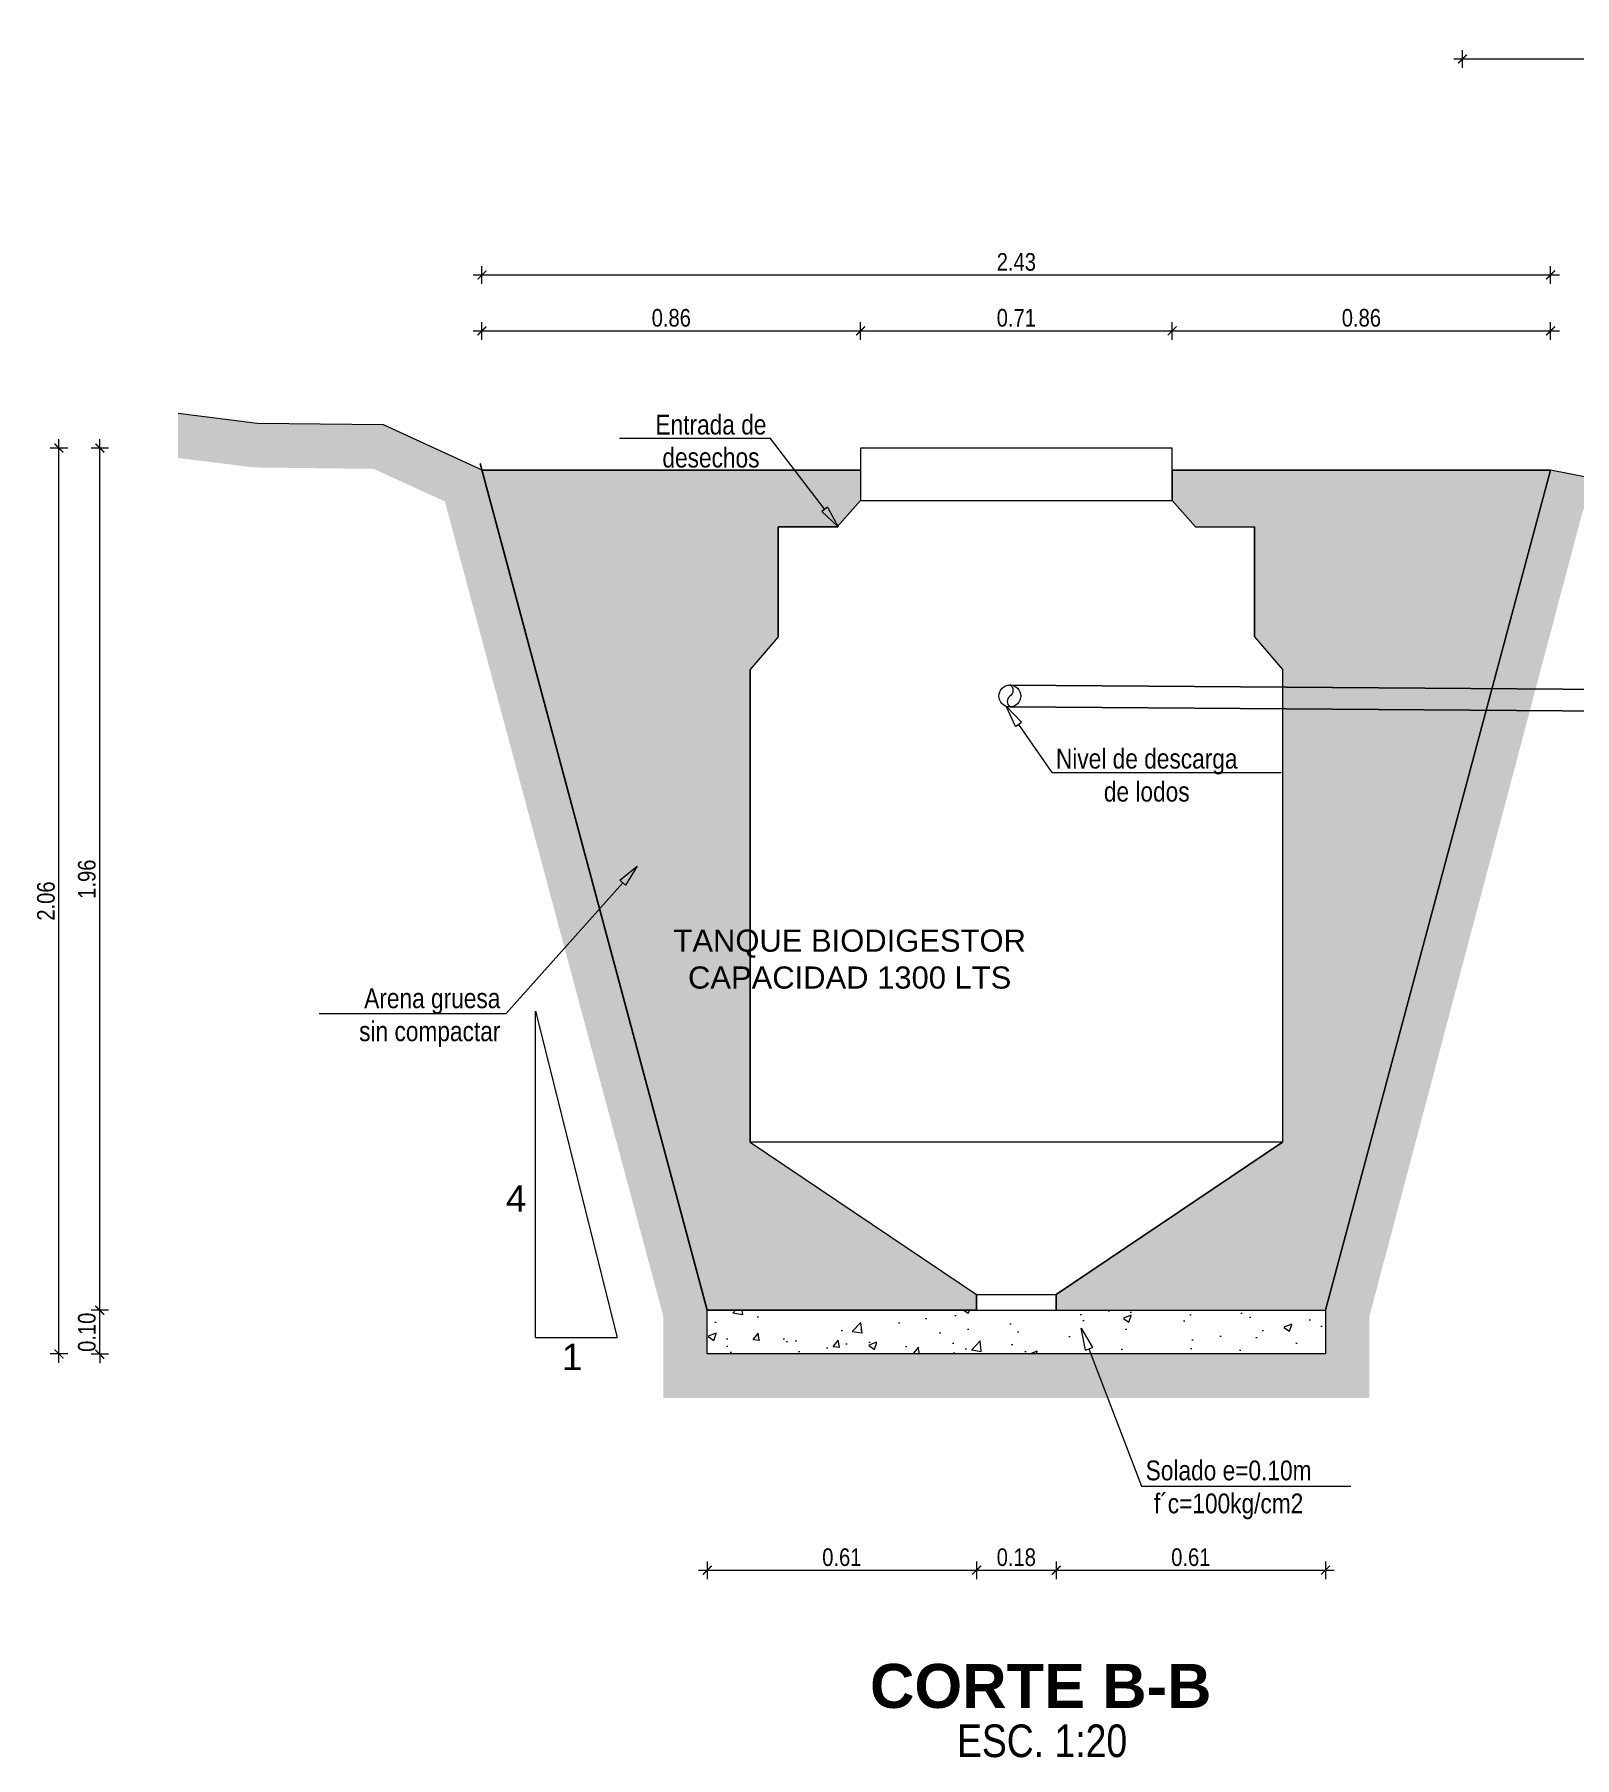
# Model space of a CAD drawing. Header units: metres. Extents: x 0 to 1843, y 1434 to 1492.
# Drawn here: x 1791.274 to 1794.773, y 1449.447 to 1453.364 of the extents above; entities that cross this region are included whole.
import ezdxf
from ezdxf import colors
from ezdxf.entities.mleader import LeaderData, LeaderLine
from ezdxf.enums import TextEntityAlignment as Align
from ezdxf.math import Vec2, Vec3

# ---------------------------------------------------------------- set-up
doc = ezdxf.new("R2010")
doc.units = ezdxf.units.M
doc.header["$LTSCALE"] = 0.005
for name, color, linetype, lineweight in [('-Acero techos', 252, 'Continuous', 13), ('-Achurado', 251, 'Continuous', 5), ('-Acotado', 251, 'Continuous', 5), ('-Terreno', 26, 'Continuous', 5), ('-Textos', 7, 'Continuous', 20), ('-Vista', 148, 'Continuous', 9), ('LETRA', 7, 'Continuous', 0)]:
    doc.layers.add(name, color=color, linetype=linetype, lineweight=lineweight)
for name, color, linetype in [('A_50_CotasExter', 7, 'Continuous'), ('G-TEXTOS-TITULOS', 4, 'Continuous'), ('PDF_Text', 7, 'Continuous')]:
    doc.layers.add(name, color=color, linetype=linetype)
doc.layers.add('PDF2_Geometry', color=9, linetype='Continuous', true_color=0x808080)
doc.layers.add("PDF_Tub. de desague 4''", color=7, linetype='Continuous', true_color=0x002595)
doc.styles.add('-Arial Narrow', font='ARIALN.TTF')
doc.styles.add('25-TITULO', font='arialbd.ttf', dxfattribs={"height": 0.1})
doc.styles.add('PDF Arial-BoldMT', font='arial.ttf')
doc.styles.get("Standard").update_dxf_attribs({"font": 'arial.ttf'})
doc.dimstyles.new('Esc 1_20n', dxfattribs={"dimscale": 0.02, "dimtxt": 2, "dimasz": 1, "dimexe": 1, "dimexo": 1, "dimgap": 0.45, "dimtad": 1, "dimtoh": 1, "dimzin": 3, "dimdsep": 46, "dimtxsty": '-Arial Narrow', "dimblk": 'ARCHTICK', "dimcen": 1, "dimdle": 1, "dimclrd": 7, "dimclre": 7, "dimclrt": 7, "dimadec": 0, "dimazin": 0, "dimtfac": 1, "dimtix": 1, "dimtmove": 1, "dimatfit": 2, "dimldrblk": 'ARCHTICK', "dimfxl": 1, "dimfxlon": 1, "dimtolj": 2, "dimlwd": 5, "dimlwe": 5, "dimarcsym": 0})

# ---------------------------------------------------------------- blocks, each defined once
blk = doc.blocks.new('_ClosedBlank')
at = {"color": 0, "linetype": 'ByBlock', "lineweight": -2}
for p, q in [((-1, 0.167), (0, 0)), ((-1, 0.167), (-1, -0.167)), ((0, 0), (-1, -0.167))]:
    blk.add_line(p, q, dxfattribs=at)
blk = doc.blocks.new('_ArchTick')
at = {"color": 0, "linetype": 'ByBlock', "const_width": 0.15}
blk.add_lwpolyline([(-0.5, -0.5), (0.5, 0.5)], dxfattribs=at)
blk = doc.blocks.new('*D439')
at = {"layer": 'A_50_CotasExter', "color": 7, "lineweight": 5, "ltscale": 0.005, "transparency": 16777216}
for p, q in [((1792.7824, 1449.8732), (1793.4344, 1449.8732)), ((1792.8024, 1449.8932), (1792.8024, 1449.8532)), ((1793.4144, 1449.8932), (1793.4144, 1449.8532))]:
    blk.add_line(p, q, dxfattribs=at)
at = {"layer": 'Defpoints', "color": 0, "ltscale": 0.005, "transparency": 16777216}
for p in [(1792.8024, 1450.4642), (1793.4144, 1450.4642), (1793.4144, 1449.8732)]:
    blk.add_point(p, dxfattribs=at)
at = {"layer": 'A_50_CotasExter', "color": 7, "lineweight": 5, "ltscale": 0.005, "transparency": 16777216, "xscale": 0.02, "yscale": 0.02, "zscale": 0.02}
for p, rotation in [((1792.8024, 1449.8732), 179.9999999999103), ((1793.4144, 1449.8732), 359.9999999999104)]:
    blk.add_blockref('_ArchTick', p, dxfattribs=dict(at, rotation=rotation))
at = {"layer": 'A_50_CotasExter', "color": 7, "ltscale": 0.005, "transparency": 16777216, "insert": (1793.1084, 1449.9026), "char_height": 0.04, "attachment_point": 5, "style": '-Arial Narrow'}
blk.add_mtext('\\A2;0.61', dxfattribs=at)
blk = doc.blocks.new('*D440')
at = {"layer": 'A_50_CotasExter', "color": 7, "lineweight": 5, "ltscale": 0.005, "transparency": 16777216}
for p, q in [((1793.3944, 1449.8732), (1793.6155, 1449.8732)), ((1793.4144, 1449.8932), (1793.4144, 1449.8532)), ((1793.5955, 1449.8932), (1793.5955, 1449.8532))]:
    blk.add_line(p, q, dxfattribs=at)
at = {"layer": 'Defpoints', "color": 0, "ltscale": 0.005, "transparency": 16777216}
for p in [(1793.4144, 1450.4642), (1793.5955, 1450.4642), (1793.5955, 1449.8732)]:
    blk.add_point(p, dxfattribs=at)
at = {"layer": 'A_50_CotasExter', "color": 7, "lineweight": 5, "ltscale": 0.005, "transparency": 16777216, "xscale": 0.02, "yscale": 0.02, "zscale": 0.02}
for p, rotation in [((1793.4144, 1449.8732), 179.9999999999103), ((1793.5955, 1449.8732), 359.9999999999104)]:
    blk.add_blockref('_ArchTick', p, dxfattribs=dict(at, rotation=rotation))
at = {"layer": 'A_50_CotasExter', "color": 7, "ltscale": 0.005, "transparency": 16777216, "insert": (1793.5049, 1449.9026), "char_height": 0.04, "attachment_point": 5, "style": '-Arial Narrow'}
blk.add_mtext('\\A2;0.18', dxfattribs=at)
blk = doc.blocks.new('*D441')
at = {"layer": 'A_50_CotasExter', "color": 7, "lineweight": 5, "ltscale": 0.005, "transparency": 16777216}
for p, q in [((1793.5755, 1449.8732), (1794.2275, 1449.8732)), ((1793.5955, 1449.8932), (1793.5955, 1449.8532)), ((1794.2075, 1449.8932), (1794.2075, 1449.8532))]:
    blk.add_line(p, q, dxfattribs=at)
at = {"layer": 'Defpoints', "color": 0, "ltscale": 0.005, "transparency": 16777216}
for p in [(1793.5955, 1450.4642), (1794.2075, 1450.4642), (1794.2075, 1449.8732)]:
    blk.add_point(p, dxfattribs=at)
at = {"layer": 'A_50_CotasExter', "color": 7, "lineweight": 5, "ltscale": 0.005, "transparency": 16777216, "xscale": 0.02, "yscale": 0.02, "zscale": 0.02}
for p, rotation in [((1793.5955, 1449.8732), 179.9999999999103), ((1794.2075, 1449.8732), 359.9999999999104)]:
    blk.add_blockref('_ArchTick', p, dxfattribs=dict(at, rotation=rotation))
at = {"layer": 'A_50_CotasExter', "color": 7, "ltscale": 0.005, "transparency": 16777216, "insert": (1793.9015, 1449.9026), "char_height": 0.04, "attachment_point": 5, "style": '-Arial Narrow'}
blk.add_mtext('\\A2;0.61', dxfattribs=at)
blk = doc.blocks.new('*D433')
at = {"layer": 'A_50_CotasExter', "color": 7, "lineweight": 5, "ltscale": 0.005, "transparency": 16777216}
for p, q in [((1792.2706, 1452.6906), (1793.1709, 1452.6906)), ((1792.2906, 1452.6706), (1792.2906, 1452.7106)), ((1793.1509, 1452.6706), (1793.1509, 1452.7106))]:
    blk.add_line(p, q, dxfattribs=at)
at = {"layer": 'Defpoints', "color": 0, "ltscale": 0.005, "transparency": 16777216}
for p in [(1793.1509, 1452.6906), (1793.1509, 1452.1249), (1792.2906, 1452.0749)]:
    blk.add_point(p, dxfattribs=at)
at = {"layer": 'A_50_CotasExter', "color": 7, "lineweight": 5, "ltscale": 0.005, "transparency": 16777216, "xscale": 0.02, "yscale": 0.02, "zscale": 0.02, "rotation": 180}
blk.add_blockref('_ArchTick', (1792.2906, 1452.6906), dxfattribs=at)
at = {"layer": 'A_50_CotasExter', "color": 7, "lineweight": 5, "ltscale": 0.005, "transparency": 16777216, "xscale": 0.02, "yscale": 0.02, "zscale": 0.02}
blk.add_blockref('_ArchTick', (1793.1509, 1452.6906), dxfattribs=at)
at = {"layer": 'A_50_CotasExter', "color": 7, "ltscale": 0.005, "transparency": 16777216, "insert": (1792.7208, 1452.7201), "char_height": 0.04, "attachment_point": 5, "style": '-Arial Narrow'}
blk.add_mtext('\\A2;0.86', dxfattribs=at)
blk = doc.blocks.new('*D434')
at = {"layer": 'A_50_CotasExter', "color": 7, "lineweight": 5, "ltscale": 0.005, "transparency": 16777216}
for p, q in [((1793.1309, 1452.6906), (1793.879, 1452.6906)), ((1793.1509, 1452.6706), (1793.1509, 1452.7106)), ((1793.859, 1452.6706), (1793.859, 1452.7106))]:
    blk.add_line(p, q, dxfattribs=at)
at = {"layer": 'Defpoints', "color": 0, "ltscale": 0.005, "transparency": 16777216}
for p in [(1793.859, 1452.6906), (1793.1509, 1452.1249), (1793.859, 1452.1249)]:
    blk.add_point(p, dxfattribs=at)
at = {"layer": 'A_50_CotasExter', "color": 7, "lineweight": 5, "ltscale": 0.005, "transparency": 16777216, "xscale": 0.02, "yscale": 0.02, "zscale": 0.02, "rotation": 180}
blk.add_blockref('_ArchTick', (1793.1509, 1452.6906), dxfattribs=at)
at = {"layer": 'A_50_CotasExter', "color": 7, "lineweight": 5, "ltscale": 0.005, "transparency": 16777216, "xscale": 0.02, "yscale": 0.02, "zscale": 0.02}
blk.add_blockref('_ArchTick', (1793.859, 1452.6906), dxfattribs=at)
at = {"layer": 'A_50_CotasExter', "color": 7, "ltscale": 0.005, "transparency": 16777216, "insert": (1793.5049, 1452.7201), "char_height": 0.04, "attachment_point": 5, "style": '-Arial Narrow'}
blk.add_mtext('\\A2;0.71', dxfattribs=at)
blk = doc.blocks.new('*D435')
at = {"layer": 'A_50_CotasExter', "color": 7, "lineweight": 5, "ltscale": 0.005, "transparency": 16777216}
for p, q in [((1793.839, 1452.6906), (1794.7392, 1452.6906)), ((1793.859, 1452.6706), (1793.859, 1452.7106)), ((1794.7192, 1452.6706), (1794.7192, 1452.7106))]:
    blk.add_line(p, q, dxfattribs=at)
at = {"layer": 'Defpoints', "color": 0, "ltscale": 0.005, "transparency": 16777216}
for p in [(1794.7192, 1452.6906), (1793.859, 1452.0749), (1794.7192, 1452.0749)]:
    blk.add_point(p, dxfattribs=at)
at = {"layer": 'A_50_CotasExter', "color": 7, "lineweight": 5, "ltscale": 0.005, "transparency": 16777216, "xscale": 0.02, "yscale": 0.02, "zscale": 0.02, "rotation": 180}
blk.add_blockref('_ArchTick', (1793.859, 1452.6906), dxfattribs=at)
at = {"layer": 'A_50_CotasExter', "color": 7, "lineweight": 5, "ltscale": 0.005, "transparency": 16777216, "xscale": 0.02, "yscale": 0.02, "zscale": 0.02}
blk.add_blockref('_ArchTick', (1794.7192, 1452.6906), dxfattribs=at)
at = {"layer": 'A_50_CotasExter', "color": 7, "ltscale": 0.005, "transparency": 16777216, "insert": (1794.2891, 1452.7201), "char_height": 0.04, "attachment_point": 5, "style": '-Arial Narrow'}
blk.add_mtext('\\A2;0.86', dxfattribs=at)
blk = doc.blocks.new('*D436')
at = {"layer": 'A_50_CotasExter', "color": 7, "lineweight": 5, "ltscale": 0.005, "transparency": 16777216}
for p, q in [((1792.2706, 1452.8178), (1794.7392, 1452.8178)), ((1792.2906, 1452.7978), (1792.2906, 1452.8378)), ((1794.7192, 1452.7978), (1794.7192, 1452.8378))]:
    blk.add_line(p, q, dxfattribs=at)
at = {"layer": 'Defpoints', "color": 0, "ltscale": 0.005, "transparency": 16777216}
for p in [(1794.7192, 1452.8178), (1792.2906, 1452.3742), (1794.7192, 1452.3742)]:
    blk.add_point(p, dxfattribs=at)
at = {"layer": 'A_50_CotasExter', "color": 7, "lineweight": 5, "ltscale": 0.005, "transparency": 16777216, "xscale": 0.02, "yscale": 0.02, "zscale": 0.02, "rotation": 180}
blk.add_blockref('_ArchTick', (1792.2906, 1452.8178), dxfattribs=at)
at = {"layer": 'A_50_CotasExter', "color": 7, "lineweight": 5, "ltscale": 0.005, "transparency": 16777216, "xscale": 0.02, "yscale": 0.02, "zscale": 0.02}
blk.add_blockref('_ArchTick', (1794.7192, 1452.8178), dxfattribs=at)
at = {"layer": 'A_50_CotasExter', "color": 7, "ltscale": 0.005, "transparency": 16777216, "insert": (1793.5049, 1452.8472), "char_height": 0.04, "attachment_point": 5, "style": '-Arial Narrow'}
blk.add_mtext('\\A2;2.43', dxfattribs=at)
blk = doc.blocks.new('*D437')
at = {"layer": 'A_50_CotasExter', "color": 7, "lineweight": 5, "ltscale": 0.005, "transparency": 16777216}
for p, q in [((1791.4421, 1450.4642), (1791.4021, 1450.4642)), ((1791.4221, 1450.4642), (1791.4221, 1450.4842)), ((1791.4221, 1450.3642), (1791.4221, 1450.4642)), ((1791.4421, 1450.3642), (1791.4021, 1450.3642)), ((1791.4221, 1450.3642), (1791.4221, 1450.3442))]:
    blk.add_line(p, q, dxfattribs=at)
at = {"layer": 'Defpoints', "color": 0, "ltscale": 0.005, "transparency": 16777216}
for p in [(1791.4221, 1450.4642), (1793.6047, 1450.4642), (1793.6047, 1450.3642)]:
    blk.add_point(p, dxfattribs=at)
at = {"layer": 'A_50_CotasExter', "color": 7, "lineweight": 5, "ltscale": 0.005, "transparency": 16777216, "xscale": 0.02, "yscale": 0.02, "zscale": 0.02}
for p, rotation in [((1791.4221, 1450.4642), 270), ((1791.4221, 1450.3642), 90)]:
    blk.add_blockref('_ArchTick', p, dxfattribs=dict(at, rotation=rotation))
at = {"layer": 'A_50_CotasExter', "color": 7, "ltscale": 0.005, "transparency": 16777216, "insert": (1791.3927, 1450.4142), "char_height": 0.04, "attachment_point": 5, "rotation": 90, "style": '-Arial Narrow'}
blk.add_mtext('\\A2;0.10', dxfattribs=at)
blk = doc.blocks.new('*D438')
at = {"layer": 'A_50_CotasExter', "color": 7, "lineweight": 5, "ltscale": 0.005, "transparency": 16777216}
for p, q in [((1791.4421, 1452.4242), (1791.4021, 1452.4242)), ((1791.4221, 1450.4442), (1791.4221, 1452.4442)), ((1791.4421, 1450.4642), (1791.4021, 1450.4642))]:
    blk.add_line(p, q, dxfattribs=at)
at = {"layer": 'Defpoints', "color": 0, "ltscale": 0.005, "transparency": 16777216}
for p in [(1791.4221, 1452.4242), (1793.1509, 1452.4242), (1793.4144, 1450.4642)]:
    blk.add_point(p, dxfattribs=at)
at = {"layer": 'A_50_CotasExter', "color": 7, "lineweight": 5, "ltscale": 0.005, "transparency": 16777216, "xscale": 0.02, "yscale": 0.02, "zscale": 0.02}
for p, rotation in [((1791.4221, 1452.4242), 90), ((1791.4221, 1450.4642), 270)]:
    blk.add_blockref('_ArchTick', p, dxfattribs=dict(at, rotation=rotation))
at = {"layer": 'A_50_CotasExter', "color": 7, "ltscale": 0.005, "transparency": 16777216, "insert": (1791.3927, 1451.4442), "char_height": 0.04, "attachment_point": 5, "rotation": 90, "style": '-Arial Narrow'}
blk.add_mtext('\\A2;1.96', dxfattribs=at)
blk = doc.blocks.new('*D432')
at = {"layer": 'A_50_CotasExter', "color": 7, "lineweight": 5, "ltscale": 0.005, "transparency": 16777216}
for p, q in [((1791.3492, 1452.4242), (1791.3092, 1452.4242)), ((1791.3292, 1450.3449), (1791.3292, 1452.4442)), ((1791.3492, 1450.3649), (1791.3092, 1450.3649))]:
    blk.add_line(p, q, dxfattribs=at)
at = {"layer": 'Defpoints', "color": 0, "ltscale": 0.005, "transparency": 16777216}
for p in [(1791.3292, 1452.4242), (1793.1509, 1452.4242), (1792.8024, 1450.3649)]:
    blk.add_point(p, dxfattribs=at)
at = {"layer": 'A_50_CotasExter', "color": 7, "lineweight": 5, "ltscale": 0.005, "transparency": 16777216, "xscale": 0.02, "yscale": 0.02, "zscale": 0.02}
for p, rotation in [((1791.3292, 1452.4242), 90), ((1791.3292, 1450.3649), 270)]:
    blk.add_blockref('_ArchTick', p, dxfattribs=dict(at, rotation=rotation))
at = {"layer": 'A_50_CotasExter', "color": 7, "ltscale": 0.005, "transparency": 16777216, "insert": (1791.2998, 1451.3945), "char_height": 0.04, "attachment_point": 5, "rotation": 90, "style": '-Arial Narrow'}
blk.add_mtext('\\A2;2.06', dxfattribs=at)
blk = doc.blocks.new('*D442')
at = {"layer": 'A_50_CotasExter', "color": 7, "lineweight": 5, "ltscale": 0.005, "transparency": 16777216}
for p, q in [((1794.5192, 1453.2888), (1794.5192, 1453.3288)), ((1795.5192, 1453.2888), (1795.5192, 1453.3288)), ((1794.4992, 1453.3088), (1795.5392, 1453.3088))]:
    blk.add_line(p, q, dxfattribs=at)
at = {"layer": 'Defpoints', "color": 0, "ltscale": 0.005, "transparency": 16777216}
for p in [(1795.5192, 1453.3088), (1794.5192, 1452.9179), (1795.5192, 1452.3378)]:
    blk.add_point(p, dxfattribs=at)
at = {"layer": 'A_50_CotasExter', "color": 7, "lineweight": 5, "ltscale": 0.005, "transparency": 16777216, "xscale": 0.02, "yscale": 0.02, "zscale": 0.02, "rotation": 180}
blk.add_blockref('_ArchTick', (1794.5192, 1453.3088), dxfattribs=at)
at = {"layer": 'A_50_CotasExter', "color": 7, "lineweight": 5, "ltscale": 0.005, "transparency": 16777216, "xscale": 0.02, "yscale": 0.02, "zscale": 0.02}
blk.add_blockref('_ArchTick', (1795.5192, 1453.3088), dxfattribs=at)
at = {"layer": 'A_50_CotasExter', "color": 7, "ltscale": 0.005, "transparency": 16777216, "insert": (1795.0192, 1453.3382), "char_height": 0.04, "attachment_point": 5, "style": '-Arial Narrow'}
blk.add_mtext('\\A2;1.00', dxfattribs=at)

msp = doc.modelspace()

# ---------------------------------------------------------------- hatches: boundary and pattern name
at = {"layer": '-Achurado'}
h = msp.add_hatch(dxfattribs=at)
h.set_pattern_fill('AR-SAND', color=256, scale=0.0009, style=0)
h.set_pattern_definition([(37.5, (-12.585214, -29.138787), (-0.00144002817, 0.04404719136), [0, -0.0347472, 0, -0.038862, 0, -0.0371475]), (7.5, (-12.585214, -29.138787), (0.0404570955, 0.064514259), [0, -0.0187452, 0, -0.0313182, 0, -0.0120015]), (327.5, (-12.613332, -29.138787), (0.0711893133, 0.0001293466), [0, -0.01143, 0, -0.041148, 0, -0.053721]), (317.5, (-12.61333, -29.138787), (0.0687200807, 0.0200636391), [0, -0.005715, 0, -0.0269748, 0, -0.030861])])
h.paths.add_polyline_path([(1792.89994, 1451.9211), (1792.96363, 1451.99491), (1792.96363, 1452.24492), (1793.09807, 1452.24492), (1793.15092, 1452.30468), (1793.15092, 1452.37419), (1792.29063, 1452.37419), (1792.80242, 1450.46419), (1793.41442, 1450.46419), (1793.41442, 1450.50004), (1792.89994, 1450.84663)])
h = msp.add_hatch(dxfattribs=at)
h.set_pattern_fill('AR-SAND', color=256, scale=0.0009, style=0)
h.set_pattern_definition([(37.5, (-15.57527, -29.138787), (-0.00144002817, 0.04404719136), [0, -0.0347472, 0, -0.038862, 0, -0.0371475]), (7.5, (-15.57527, -29.138787), (0.0404570955, 0.064514259), [0, -0.0187452, 0, -0.0313182, 0, -0.0120015]), (327.5, (-15.60339, -29.138787), (0.0711893133, 0.0001293466), [0, -0.01143, 0, -0.041148, 0, -0.053721]), (317.5, (-15.60339, -29.138787), (0.0687200807, 0.0200636391), [0, -0.005715, 0, -0.0269748, 0, -0.030861])])
h.paths.add_polyline_path([(1793.85897, 1452.37419), (1793.85897, 1452.30468), (1793.91181, 1452.24492), (1794.04626, 1452.24492), (1794.04626, 1451.99491), (1794.10994, 1451.9211), (1794.10994, 1450.84663), (1793.59546, 1450.50004), (1793.59546, 1450.46419), (1794.20747, 1450.46419), (1794.71925, 1452.37419)])
h = msp.add_hatch(dxfattribs=at)
h.set_pattern_fill('AR-CONC', color=256, scale=0.001)
h.set_pattern_definition([(50, (240.7272, -9.51092), (0.182184669, -0.015939086), [0.01905, -0.20955]), (355, (240.7272, -9.51092), (-0.035243421, 0.191056845), [0.01524, -0.167640584]), (100.451445, (240.74238, -9.51225), (0.146941247, 0.175117752), [0.016190009, -0.178090245]), (46.1842, (240.7272, -9.46012), (0.27107904, -0.042042328), [0.028575, -0.314325]), (96.635558, (240.7498, -9.46363), (0.237404134, 0.247426125), [0.024285023, -0.267135608]), (351.184151, (240.7272, -9.46012), (0.237404134, 0.247426125), [0.022859967, -0.251459732]), (21, (240.7526, -9.47282), (0.151614391, -0.102265198), [0.01905, -0.20955]), (326, (240.7526, -9.47282), (0.061802028, 0.184187966), [0.01524, -0.16764]), (71.451445, (240.76523, -9.48135), (0.21341642, 0.081922769), [0.016190009, -0.178089938]), (37.5, (240.7272, -9.510924), (0.0030886033, 0.0845550389), [0, -0.165608, 0, -0.17018, 0, -0.168275]), (7.5, (240.7272, -9.51092), (0.0668196625, 0.100180575), [0, -0.097028, 0, -0.161798, 0, -0.064135]), (327.5, (240.67056, -9.510924), (0.1355905952, -0.005728744), [0, -0.0635, 0, -0.19812, 0, -0.26289]), (317.5, (240.64516, -9.51092), (0.1481291814, 0.025426491), [0, -0.08255, 0, -0.131572, 0, -0.18669])])
h.paths.add_polyline_path([(1794.20747, 1450.46419), (1794.20747, 1450.36485), (1792.80242, 1450.36485), (1792.80242, 1450.46419)])
at = {"layer": '-Terreno'}
h = msp.add_hatch(dxfattribs=at)
h.set_pattern_fill('EARTH', color=256, scale=0.01, angle=45)
h.set_pattern_definition([(45, (-11.171255, -27.967533), (0, 0.0898025612), [0.0635, -0.0635]), (45, (-11.18809, -27.950695), (0, 0.0898025612), [0.0635, -0.0635]), (45, (-11.20493, -27.93386), (0, 0.0898025612), [0.0635, -0.0635]), (135, (-11.20493, -27.92263), (-0.0898025612, 0), [0.0635, -0.0635]), (135, (-11.18809, -27.905794), (-0.0898025612, 0), [0.0635, -0.0635]), (135, (-11.171255, -27.888956), (-0.0898025612, 0), [0.0635, -0.0635])])
h.paths.add_polyline_path([(1792.29063, 1452.37419), (1792.06682, 1452.47672), (1791.77947, 1452.48016), (1791.59995, 1452.5025), (1791.59995, 1452.40173), (1791.77268, 1452.38023), (1792.04443, 1452.37698), (1792.20622, 1452.30287), (1792.70242, 1450.45102), (1792.70242, 1450.26485), (1794.30747, 1450.26485), (1794.30747, 1450.45102), (1794.79305, 1452.2843), (1795.03819, 1452.22971), (1795.51735, 1452.18932), (1795.51735, 1452.27553), (1795.05069, 1452.30921), (1794.71925, 1452.37419), (1794.20747, 1450.46419), (1794.20747, 1450.36485), (1792.80242, 1450.36485), (1792.80242, 1450.46419)])

# ---------------------------------------------------------------- linework, layer by layer
at = {"layer": '-Acero techos', "color": 18, "ltscale": 0.005, "true_color": 0x000000}
for p, q in [((1792.41234, 1450.40236), (1792.41234, 1451.14449)), ((1792.41234, 1451.14449), (1792.59787, 1450.40236)), ((1792.41234, 1450.40236), (1792.59787, 1450.40236))]:
    msp.add_line(p, q, dxfattribs=at)
for points in [[(1795.51735, 1452.27553), (1795.05069, 1452.30921), (1794.71925, 1452.37419), (1794.20747, 1450.46419), (1794.20747, 1450.36485), (1792.80242, 1450.36485), (1792.80242, 1450.46419), (1792.29063, 1452.37419), (1792.06682, 1452.47672), (1791.77947, 1452.48016), (1791.59995, 1452.5025)], [(1795.51735, 1452.27553), (1795.05069, 1452.30921), (1794.71925, 1452.37419), (1794.20747, 1450.46419), (1794.20747, 1450.36485), (1792.80242, 1450.36485), (1792.80242, 1450.46419), (1792.29063, 1452.37419), (1792.06682, 1452.47672), (1791.77947, 1452.48016), (1791.59995, 1452.5025)], [(1792.29063, 1452.37419), (1793.15092, 1452.37419), (1793.15092, 1452.30468), (1793.09807, 1452.24492), (1792.96363, 1452.24492), (1792.96363, 1451.99491), (1792.89994, 1451.9211), (1792.89994, 1450.84663), (1793.41442, 1450.50004), (1793.41442, 1450.46419), (1792.80242, 1450.46419), (1792.29063, 1452.37419)], [(1792.29063, 1452.37419), (1793.15092, 1452.37419), (1793.15092, 1452.30468), (1793.09807, 1452.24492), (1792.96363, 1452.24492), (1792.96363, 1451.99491), (1792.89994, 1451.9211), (1792.89994, 1450.84663), (1793.41442, 1450.50004), (1793.41442, 1450.46419), (1792.80242, 1450.46419), (1792.29063, 1452.37419)], [(1794.71925, 1452.37419), (1793.85897, 1452.37419), (1793.85897, 1452.30468), (1793.91181, 1452.24492), (1794.04626, 1452.24492), (1794.04626, 1451.99491), (1794.10994, 1451.9211), (1794.10994, 1450.84663), (1793.59546, 1450.50004), (1793.59546, 1450.46419), (1794.20747, 1450.46419), (1794.71925, 1452.37419)], [(1793.85897, 1452.37419), (1794.71925, 1452.37419)], [(1792.80242, 1450.46419), (1794.20747, 1450.46419)], [(1792.80242, 1450.46419), (1794.20747, 1450.46419)]]:
    msp.add_lwpolyline(points, dxfattribs=at)
at = {"layer": '-Vista'}
msp.add_line((1793.15092, 1452.37419), (1792.29063, 1452.37419), dxfattribs=at)
msp.add_lwpolyline([(1792.80242, 1450.46419), (1792.28657, 1452.38934)])
at = {"layer": 'PDF2_Geometry', "color": 202, "lineweight": 25, "true_color": 0xa500dd}
for points in [[(1793.49129, 1451.88544), (1795.58477, 1451.8703)], [(1793.49011, 1451.83569), (1795.58359, 1451.82055)]]:
    msp.add_lwpolyline(points, dxfattribs=at)
at = {"layer": 'PDF2_Geometry', "color": 251, "lineweight": 5, "true_color": 0x545454}
msp.add_lwpolyline([(1793.61345, 1450.46419), (1794.20747, 1450.46419), (1794.20747, 1450.36485), (1792.80242, 1450.36485), (1792.80242, 1450.46419), (1793.61345, 1450.46419)], dxfattribs=at)
at = {"layer": "PDF_Tub. de desague 4''", "lineweight": 13}
for p, q in [((1793.85897, 1452.42419), (1793.15092, 1452.42419)), ((1793.15092, 1452.42419), (1793.15092, 1452.30468)), ((1793.85897, 1452.30468), (1793.85897, 1452.42419)), ((1793.09807, 1452.24492), (1793.15092, 1452.30468)), ((1793.91181, 1452.24492), (1793.85897, 1452.30468)), ((1793.91181, 1452.24492), (1794.04626, 1452.24492)), ((1794.04626, 1451.99491), (1794.04626, 1452.24492)), ((1792.96363, 1451.99491), (1792.89994, 1451.9211)), ((1794.04626, 1451.99491), (1794.10994, 1451.9211)), ((1792.89994, 1450.84663), (1793.41442, 1450.50004)), ((1793.59546, 1450.50004), (1794.10994, 1450.84663)), ((1793.41442, 1450.46419), (1793.41442, 1450.50004)), ((1793.41442, 1450.50004), (1793.59546, 1450.50004)), ((1793.59546, 1450.46419), (1793.59546, 1450.50004)), ((1793.41442, 1450.46419), (1793.59546, 1450.46419))]:
    msp.add_line(p, q, dxfattribs=at)
for points in [[(1793.15182, 1452.30468), (1793.85897, 1452.30468)], [(1792.96363, 1452.24492), (1793.09898, 1452.24492)], [(1792.96363, 1451.99491), (1792.96363, 1452.24492)], [(1794.10994, 1451.9211), (1794.10994, 1450.84663), (1792.89994, 1450.84663), (1792.89994, 1451.69413)], [(1792.89994, 1451.69413), (1792.89994, 1451.9211)]]:
    msp.add_lwpolyline(points, dxfattribs=at)
msp.add_circle((1793.49011, 1451.86058), 0.02489, dxfattribs=at)
for centre, radius, start, end in [((1793.48376, 1451.87329), 0.0143, 298.06215, 61.93785), ((1793.5007, 1451.84787), 0.01642, 130.90241, 229.09759)]:
    msp.add_arc(centre, radius, start, end, dxfattribs=at)

# ---------------------------------------------------------------- texts
at = {"layer": '-Textos', "style": '-Arial Narrow'}
msp.add_text('ESC. 1:20', height=0.074078, dxfattribs=at).set_placement((1793.56347, 1449.4855), align=Align.MIDDLE_CENTER)
at = {"layer": 'G-TEXTOS-TITULOS', "color": 219, "true_color": 0x642165, "style": '25-TITULO'}
msp.add_text('CORTE B-B', height=0.1, dxfattribs=at).set_placement((1793.56036, 1449.6102), align=Align.MIDDLE_CENTER)
at = {"layer": 'LETRA', "char_height": 0.06, "width": 0.1994118, "attachment_point": 3}
for s, insert in [('4', (1792.39139, 1450.74821)), ('1', (1792.51868, 1450.38811))]:
    msp.add_mtext(s, dxfattribs=dict(at, insert=insert))
at = {"layer": 'PDF_Text', "insert": (1793.52667, 1451.2622), "char_height": 0.0503406, "attachment_point": 6, "style": 'PDF Arial-BoldMT'}
msp.add_mtext('\\pxqc;TANQUE BIODIGESTOR\\PCAPACIDAD 1300 LTS', dxfattribs=at)

# ---------------------------------------------------------------- dimensions: what is measured, and where the dimension line sits
at = {"layer": 'A_50_CotasExter', "color": 18, "ltscale": 0.005, "true_color": 0x000000}
for base, p1, p2, angle, picture, middle in [((1795.51925, 1453.30882), (1794.51925, 1452.91792), (1795.51925, 1452.33777), 0, '*D442', (1795.01925, 1453.33825)), ((1794.71925, 1452.81781), (1792.29063, 1452.37419), (1794.71925, 1452.37419), 180, '*D436', (1793.50494, 1452.84723)), ((1793.15092, 1452.69064), (1792.29063, 1452.07489), (1793.15092, 1452.12489), 180, '*D433', (1792.72077, 1452.72006)), ((1793.85897, 1452.69064), (1793.15092, 1452.12489), (1793.85897, 1452.12489), 180, '*D434', (1793.50494, 1452.72006)), ((1794.71925, 1452.69064), (1793.85897, 1452.07489), (1794.71925, 1452.07489), 180, '*D435', (1794.28911, 1452.72006)), ((1791.32925, 1452.42419), (1792.80242, 1450.36485), (1793.15092, 1452.42419), 270, '*D432', (1791.29982, 1451.39452)), ((1791.42209, 1452.42419), (1793.41442, 1450.46419), (1793.15092, 1452.42419), 270, '*D438', (1791.39267, 1451.44419)), ((1793.41442, 1449.87318), (1792.80242, 1450.46419), (1793.41442, 1450.46419), 180, '*D439', (1793.10842, 1449.90261)), ((1793.59546, 1449.87318), (1793.41442, 1450.46419), (1793.59546, 1450.46419), 180, '*D440', (1793.50494, 1449.90261)), ((1794.20747, 1449.87318), (1793.59546, 1450.46419), (1794.20747, 1450.46419), 180, '*D441', (1793.90146, 1449.90261))]:
    dim = msp.add_linear_dim(base=base, p1=p1, p2=p2, angle=angle, dimstyle='Esc 1_20n', dxfattribs=at)
    dim.commit()
    dim.dimension.update_dxf_attribs({"geometry": picture, "text_midpoint": middle})
dim = msp.add_aligned_dim(p1=(1793.60471, 1450.36419), p2=(1793.60471, 1450.46419), distance=2.18262, dimstyle='Esc 1_20n', dxfattribs=at)
dim.commit()
dim.dimension.update_dxf_attribs({"geometry": '*D437', "text_midpoint": (1791.39267, 1450.41419)})

# ---------------------------------------------------------------- leaders
at = {"layer": '-Acotado'}
ml = msp.add_multileader_mtext('Standard', dxfattribs=at)
ml.set_content('Entrada de \\Pdesechos', color=7, style='-Arial Narrow')
ml.set_leader_properties(color=7, linetype='ByLayer', lineweight=0)
ml.set_arrow_properties(name='CLOSEDBLANK')
ml.build(insert=Vec2(0, 0))
ml.multileader.update_dxf_attribs({"has_dogleg": 0, "text_left_attachment_type": 6, "text_right_attachment_type": 6, "dogleg_length": 0, "arrow_head_size": 0.05, "scale": 0.025})
ctx = ml.context
ctx.base_point, ctx.scale, ctx.char_height, ctx.arrow_head_size, ctx.landing_gap_size, ctx.plane_origin = Vec3(1792.67546, 1452.44604), 0.025, 0.045, 0.05, 0.0125, Vec3(1793.10086, 1452.62162)
ctx.left_attachment, ctx.right_attachment, ctx.text_align_type = 6, 6, 1
notes = []
notes.append((ctx, [(1, (1, 1, 0), (1792.94637, 1452.44604), (-1, 0), 0, [(1, [(1793.09971, 1452.24499)], 0, [])])]))
ctx.mtext.insert, ctx.mtext.alignment, ctx.mtext.flow_direction = Vec3(1792.81091, 1452.50004), 2, 5
ml = msp.add_multileader_mtext('Standard', dxfattribs=at)
ml.set_content('Nivel de descarga\\Pde lodos', color=7, style='-Arial Narrow')
ml.set_leader_properties(color=7, linetype='ByLayer', lineweight=0)
ml.set_arrow_properties(name='CLOSEDBLANK')
ml.build(insert=Vec2(0, 0))
ml.multileader.update_dxf_attribs({"has_dogleg": 0, "text_left_attachment_type": 6, "text_right_attachment_type": 6, "dogleg_length": 0, "arrow_head_size": 0.05, "scale": 0.025})
ctx = ml.context
ctx.base_point, ctx.scale, ctx.char_height, ctx.arrow_head_size, ctx.landing_gap_size, ctx.plane_origin = Vec3(1793.58551, 1451.68666), 0.025, 0.045, 0.05, 0.0125, Vec3(1793.22724, 1451.46115)
ctx.left_attachment, ctx.right_attachment, ctx.text_align_type = 6, 6, 1
notes.append((ctx, [(0, (1, 1, 0), (1793.58551, 1451.68666), (1, 0), 0, [(1, [(1793.48157, 1451.83721)], 0, [])])]))
ctx.mtext.insert, ctx.mtext.alignment, ctx.mtext.flow_direction = Vec3(1793.80127, 1451.74066), 2, 5
ml = msp.add_multileader_mtext('Standard', dxfattribs=at)
ml.set_content('Arena gruesa \\Psin compactar', color=7, style='-Arial Narrow')
ml.set_leader_properties(color=7, linetype='ByLayer', lineweight=0)
ml.set_arrow_properties(name='CLOSEDBLANK')
ml.build(insert=Vec2(0, 0))
ml.multileader.update_dxf_attribs({"has_dogleg": 0, "text_left_attachment_type": 6, "text_right_attachment_type": 6, "dogleg_length": 0, "arrow_head_size": 0.05, "scale": 0.025})
ctx = ml.context
ctx.base_point, ctx.scale, ctx.char_height, ctx.arrow_head_size, ctx.landing_gap_size, ctx.plane_origin = Vec3(1791.99984, 1451.13845), 0.025, 0.045, 0.05, 0.0125, Vec3(1792.64361, 1451.47356)
ctx.left_attachment, ctx.right_attachment, ctx.text_align_type = 6, 6, 2
notes.append((ctx, [(1, (1, 1, 0), (1792.34487, 1451.13845), (-1, 0), 0, [(0, [(1792.64361, 1451.47356)], 0, [])])]))
ctx.mtext.insert, ctx.mtext.alignment, ctx.mtext.flow_direction = Vec3(1792.33237, 1451.19594), 3, 5
ml = msp.add_multileader_mtext('Standard', dxfattribs=at)
ml.set_content('Solado e=0.10m\\Pf´c=100kg/cm2', color=7, style='-Arial Narrow')
ml.set_leader_properties(color=7, linetype='ByLayer', lineweight=0)
ml.set_arrow_properties(name='CLOSEDBLANK')
ml.build(insert=Vec2(0, 0))
ml.multileader.update_dxf_attribs({"has_dogleg": 0, "text_left_attachment_type": 6, "text_right_attachment_type": 6, "dogleg_length": 0, "arrow_head_size": 0.05, "scale": 0.025})
ctx = ml.context
ctx.base_point, ctx.scale, ctx.char_height, ctx.arrow_head_size, ctx.landing_gap_size, ctx.plane_origin = Vec3(1793.78917, 1450.06441), 0.025, 0.045, 0.05, 0.0125, Vec3(1793.54456, 1450.56129)
ctx.left_attachment, ctx.right_attachment, ctx.text_align_type = 6, 6, 1
notes.append((ctx, [(0, (1, 1, 0), (1793.78917, 1450.06441), (1, 0), 0, [(0, [(1793.65212, 1450.42355)], 0, [])])]))
ctx.mtext.insert, ctx.mtext.alignment, ctx.mtext.flow_direction = Vec3(1793.98731, 1450.12264), 2, 5
for ctx, leaders in notes:
    for number, flags, end, landing, length, lines in leaders:
        leader = LeaderData()
        leader.index, (leader.has_last_leader_line, leader.has_dogleg_vector, leader.attachment_direction) = number, flags
        leader.last_leader_point, leader.dogleg_vector, leader.dogleg_length = Vec3(end), Vec3(landing), length
        for number, points, colour, breaks in lines:
            line = LeaderLine()
            line.index, line.vertices, line.color, line.breaks = number, Vec3.list(points), colors.encode_raw_color(colour), breaks
            leader.lines.append(line)
        ctx.leaders.append(leader)

doc.saveas('drawing.dxf')
